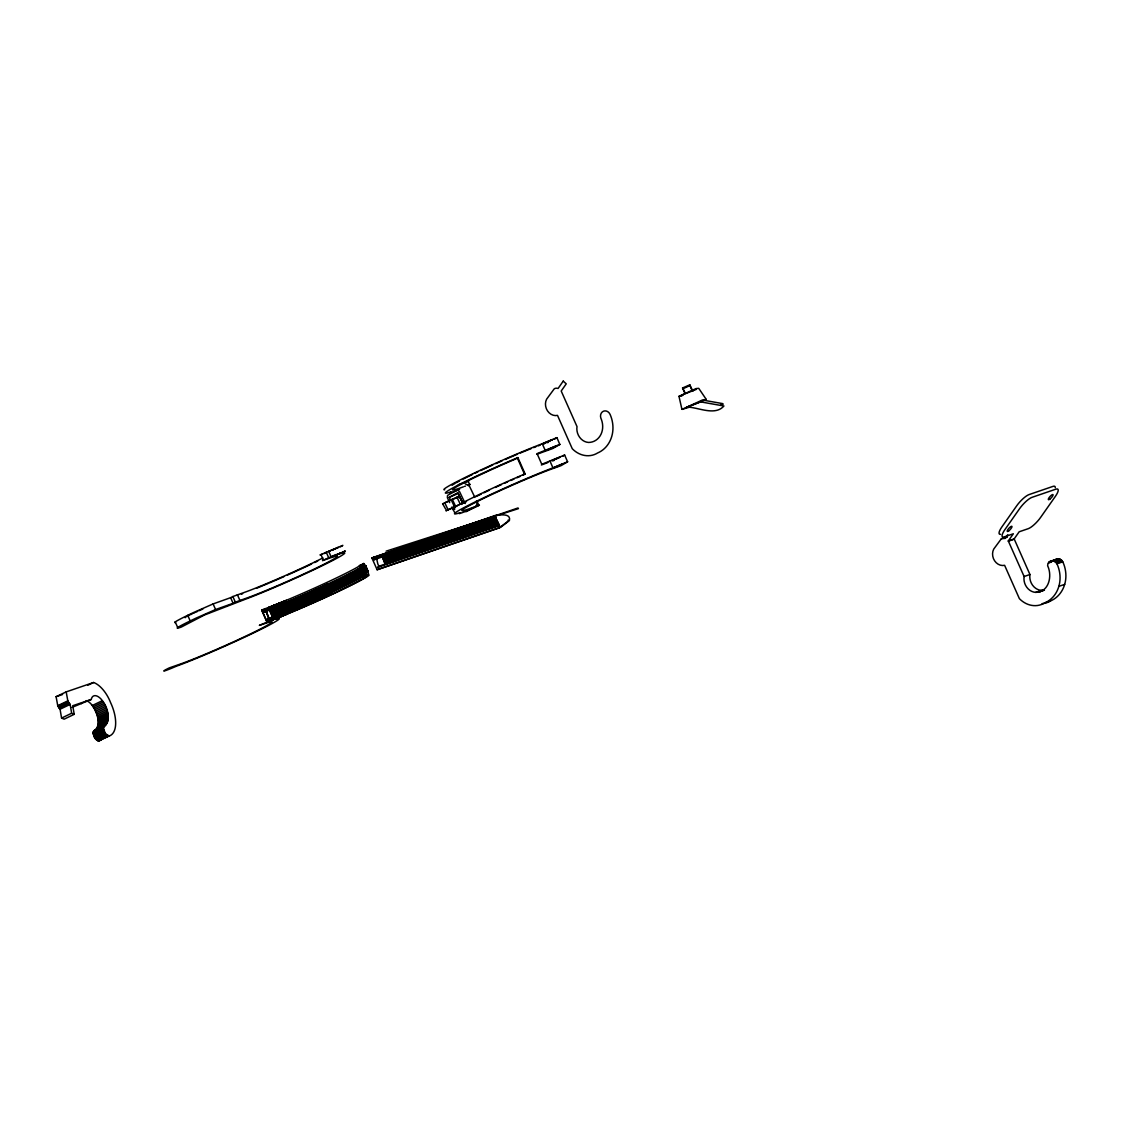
<?xml version="1.0" encoding="UTF-8"?>
<svg xmlns="http://www.w3.org/2000/svg" width="1122" height="1122" viewBox="0 0 1122 1122"><rect width="100%" height="100%" fill="white"/><g stroke="black" fill="none" stroke-linecap="round" stroke-linejoin="round"><path stroke-width="1.5" d="M102.368 738.683A29.158 14.558 64.4 0 1 99.185 740.815C95.061 740.674 92.733 735.106 93.463 731.46C102.256 725.597 97.193 712.61 92.299 705.5A12.791 6.395 64.4 0 0 86.198 700.619M103.35 727.898C110.868 720.997 108.638 708.641 102.383 700.675A12.791 6.395 64.4 0 0 91.261 699.441L72.734 705.724L74.206 714.335L64.122 719.174L61.57 718.066L60.069 709.23L57.741 705.682L56.1 696.706L66.184 691.881L93.575 682.499A24.361 12.16 64.4 0 1 110.629 702.695A30.252 15.105 64.4 0 1 115.608 724.84A29.158 14.558 64.4 0 1 109.269 735.99L105.384 733.718L103.35 727.898L93.266 732.722M508.21 520.019L507.887 521.323L499.206 527.929L377.118 569.752L371.901 557.971L495.503 515.419C499.725 515.068 511.253 512.88 509.402 520.608L500.721 527.214L377.118 569.752M444.705 489.781A62.481 3.156 -23.9 0 1 474.55 472.965A62.481 3.156 -23.9 0 1 541 444.2L556.933 437.636L556.274 438.141M536.653 454.354L552.711 448.534L559.836 444.494L556.933 437.636M562.907 456.135L564.632 455.027L541.8 464.298L537.087 453.625L559.906 444.368M567.62 461.759L551.687 468.323A62.481 3.156 -23.9 0 0 479.094 500.019A62.481 3.156 -23.9 0 0 459.543 512.908L460.343 512.656A14.488 0.729 -23.9 0 0 463.204 512.305A14.488 0.729 -23.9 0 0 478.351 505.756L479.431 505.138L467.467 509.402A54.627 2.763 -23.9 0 1 483.203 498.575A54.627 2.763 -23.9 0 1 548.84 470.034L560.972 465.686L567.606 461.815L564.632 455.027M363.71 574.212L364.902 574.983L363.5 575.502L361.032 568.167C364.678 563.889 363.921 577.213 365.435 574.408M293.599 609.26L290.752 601.336L289.813 601.771L292.94 608.839C295.942 608.587 291.986 599.751 289.813 601.771M334.777 581.701C331.593 582.052 336.193 590.649 337.904 588.769L334.777 581.701L333.977 582.023L336.993 589.148M270.921 618.418A60.462 3.057 -23.9 0 0 287.484 611.855L284.161 604.071L283.165 604.534L286.292 611.602L290.64 610.536A60.462 3.057 -23.9 0 0 317.863 598.741A60.364 3.057 -23.9 0 0 365.926 574.871L366.473 574.31M284.132 612.5L281.033 605.347L279.995 605.824L283.123 612.907L284.161 612.43M1007.766 534.717L1005.186 538.392L1001.399 538.686L993.727 549.093A10.673 9.228 71.1 0 0 994.625 560.832A10.673 9.228 71.1 0 0 1004.611 565.32L1019.379 598.643A24.361 21.066 71.1 0 0 1044.708 602.921A30.252 26.171 71.1 0 0 1058.859 586.371A29.158 25.217 71.1 0 0 1057.19 564.338C1055.62 559.191 1047.359 560.116 1047.625 565.74C1052.45 575.796 1049.14 592.22 1035.676 592.374A12.791 11.066 71.1 0 1 1024.106 576.512L1008.299 540.944L1013.334 533.777L1004.316 536.863A12.482 3.338 -47.5 0 1 1004.891 529.64L1019.66 508.589A12.482 3.338 -47.5 0 1 1032.086 497.312L1055.942 489.15A12.482 3.338 -47.5 0 1 1055.381 496.359L1040.613 517.41A12.482 3.338 -47.5 0 1 1028.187 528.7L1019.169 531.786L1014.134 538.953L1008.299 540.944M681.881 409.137L678.978 396.318L696.061 388.577L698.74 388.324L706.089 399.18M360.428 568.391L361.382 567.956L359.208 569.149L362.336 576.217L363.991 575.362L360.947 568.055L362.336 566.806L364.959 572.893M282.576 613.117L279.504 605.978L278.452 606.455L281.58 613.524L282.632 613.047L279.308 606.048L278.452 606.455M332.112 582.949L333.164 582.458L336.305 589.527L335.254 590.018L332.168 582.879M366.221 573.735L365.155 574.352L362.055 567.255L363.262 567.087L362.027 564.296L363.78 563.539L365.702 565.839L369.026 575.306A62.355 3.156 -23.9 0 1 330.976 594.884A62.355 3.156 -23.9 0 1 272.856 619.779L259.35 625.375L268.915 622.205A54.627 2.763 -23.9 0 1 245.395 636.328A54.627 2.763 -23.9 0 1 181.189 663.747L169.24 667.913A14.488 0.729 -23.9 0 0 164.303 670.97A14.488 0.729 -23.9 0 0 176.35 666.216L177.444 665.823A62.481 3.156 -23.9 0 0 248.733 635.234A62.481 3.156 -23.9 0 0 276.783 618.769L280.893 616.581M463.4 486.85L458.267 488.645A54.627 2.763 -23.9 0 1 463.695 482.937A54.627 2.763 -23.9 0 1 515.938 458.856L517.873 457.58L525.082 473.849L523.147 475.125M293.838 608.475L290.752 601.336M380.19 565.769C376.305 567.536 378.409 555.236 374.341 559.724L374.439 558.728L495.644 517.214L494.914 515.559L495.447 517.34L374.005 558.952M379.25 565.965L377.735 567.409L499.388 525.671L499.935 527.48L499.388 525.671M1054.554 560.579C1056.826 557.41 1061.861 558.98 1063.025 562.346A29.158 25.217 71.1 0 1 1064.694 584.366A30.252 26.171 71.1 0 1 1050.543 600.915L1044.708 602.921M281.047 613.748L280.093 614.127L276.952 607.058C281.356 607.142 283.6 622.668 277.821 606.651M330.471 583.721L331.537 583.23C336.838 592.486 333.416 593.804 330.569 583.636M368.1 571.449L366.095 571.645L367.553 570.214L365.73 565.937L364.355 567.774L367.273 576.063L364.271 577.998A59.761 3.029 -23.9 0 1 321.93 598.882A59.761 3.029 -23.9 0 1 269.911 620.676M328.914 584.408L331.93 591.575L333.024 591.07L329.882 584.001L329.125 584.31L332.042 591.476M276.433 607.268L279.56 614.337L278.607 614.716L275.479 607.647L276.349 607.24L279.49 614.309M327.259 585.179C337.343 607.03 321.621 570.088 330.387 592.248M274.96 607.858L278.242 614.8L274.932 607.801L274.049 608.208L277.176 615.277L278.242 614.8M264.89 610.803L267.148 609.961A60.518 3.057 -23.9 0 0 274.848 606.974A60.406 3.057 -23.9 0 0 361.368 566.975L362.799 566.049L367.132 576.175M362.967 566.82L362.504 567.199M365.155 574.352L366.109 573.889L365.744 574.801M362.981 566.47L364.243 567.788L366.123 566.989L364.678 568.545L366.445 567.76L365.435 570.242L367.203 569.457L365.786 571L367.553 570.214L368.086 571.266L366.417 572.206C365.267 569.036 363.065 561.323 359.04 566.217A59.747 3.015 -23.9 0 1 286.419 600.284L267.849 607.886L279.294 603.341L271.286 606.581M272.632 608.769C274.638 606.75 278.621 615.754 275.76 615.838L272.632 608.769L273.712 608.278M325.576 585.95L328.522 593.159L329.63 592.64L326.502 585.572L325.787 585.852L328.704 593.019M560.004 457.159L554.268 459.375M365.87 566.386L363.935 566.624L365.702 565.839L364.355 567.774L363.64 566.961M343.304 586.189L339.84 579.204L345.548 576.385L346.446 576.021L349.587 583.089L348.507 583.566L345.366 576.498C352.42 568.139 355.085 593.678 349.251 574.534L350.204 574.127M185.144 617.689L185.859 617.198M297.19 598.643L297.933 598.321L301.061 605.389C299.742 607.549 293.894 587.297 299.911 605.894L297.4 598.503L296.783 598.811M442.573 503.82L459.263 496.078L462.082 501.73M272.141 608.951L275.493 615.88L272.197 608.867L271.286 609.288L274.413 616.357L275.493 615.88M323.879 586.736C323.346 588.489 329.139 598.138 326.712 591.294C332.308 601.546 317.231 572.01 327.007 593.804M360.975 568.055L361.873 567.634M359.04 566.217C362.743 562.515 360.064 568.756 362.63 566.049L361.705 567.522L366.487 576.47L364.271 577.998M383.78 556.484L386.908 563.567L384.411 557.9M385.477 555.909L388.605 562.978L387.511 563.356L384.383 556.288L385.547 555.783L388.605 562.978M387.174 555.334L390.582 562.206L387.244 555.208L386.08 555.699L389.208 562.781L390.582 562.206M390.568 554.17L393.696 561.238L392.602 561.617L389.474 554.534L390.638 554.044L393.696 561.238M392.265 553.581L395.673 560.467L392.335 553.455L391.171 553.959L394.299 561.028L395.673 560.467M393.962 553.006L397.09 560.074L394.579 554.422M399.334 551.07L402.181 558.335L399.334 551.07L397.959 551.631L401.087 558.7L402.461 558.139M400.75 550.678L403.878 557.746L402.784 558.125L399.656 551.056L400.82 550.551L403.878 557.746M402.728 549.906L405.575 557.171L402.728 549.906L401.353 550.467L404.481 557.55L405.855 556.975M405.841 548.938L409.25 555.811L405.912 548.812L404.747 549.303L407.875 556.386L409.25 555.811M407.819 548.153L410.666 555.418L407.819 548.153L406.445 548.728L409.572 555.797L410.947 555.236M409.235 547.774L412.644 554.647L409.306 547.648L408.142 548.153L411.269 555.222L412.644 554.647M409.839 547.564L412.7 546.484L416.038 553.483L412.91 546.414L415.757 553.679L412.966 554.633L409.839 547.564L411.227 546.989L414.06 554.268L411.227 546.989M414.327 546.021L417.735 552.908L414.397 545.909L413.233 546.4L416.36 553.469L417.735 552.908M416.024 545.446L419.432 552.319L416.094 545.32L414.93 545.825L418.057 552.894L419.432 552.319M421.395 543.511L420.021 544.086L423.148 551.154L424.523 550.579L421.395 543.511L420.021 544.086M423.092 542.922L425.939 550.201L424.845 550.565L421.718 543.497L422.882 543.006L426.22 550.004L423.092 542.922L421.718 543.497M424.495 542.543L427.917 549.415L424.579 542.417L423.415 542.922L426.542 549.99L427.917 549.415M425.098 542.333L427.959 541.253L431.311 548.251L428.183 541.183L431.03 548.448L428.225 549.401L425.098 542.333L426.486 541.758L429.333 549.037L426.486 541.758M429.6 540.804L433.008 547.676L429.67 540.678L428.506 541.169L431.633 548.237L433.008 547.676M431.577 540.019L434.41 547.284L431.577 540.019L430.203 540.594L433.33 547.662L434.705 547.087M434.691 539.051L438.099 545.923L434.747 538.939L431.886 540.005L435.013 547.087L437.875 546.007M436.388 538.476L439.515 545.544L437.005 539.892M438.071 537.887L441.493 544.773L438.155 537.775L436.991 538.265L440.119 545.334L441.493 544.773M443.456 535.951L442.068 536.526L445.196 543.595L446.584 543.02L443.456 535.951L446.584 543.02M444.859 535.573L448.281 542.445L444.943 535.446L443.779 535.937L446.907 543.02L448.281 542.445M424.523 550.579L421.115 543.707L424.298 550.65L423.148 551.154M450.245 533.623C455.195 552.894 453.821 528.462 447.159 534.787L450.287 541.856L453.148 540.776L450.02 533.707M451.942 533.048C457.005 550.846 455.083 531.197 450.567 533.623L453.695 540.692L455.069 540.117M453.639 532.473L452.25 533.034L455.378 540.103L456.766 539.542L453.428 532.543L456.766 539.542M456.752 531.491L460.16 538.378L456.808 531.379L455.644 531.87L458.786 538.939L460.16 538.378M458.73 530.72L457.355 531.295L460.483 538.364L461.857 537.789L458.519 530.79L461.857 537.789M460.427 530.145L463.26 537.41L462.166 537.789L459.038 530.706C463.232 528.125 465.868 547.873 460.216 530.215M465.518 528.392L468.365 535.657L467.257 536.036L464.129 528.967C468.323 526.386 470.974 546.119 465.293 528.476M466.92 528.013L470.342 534.885L467.004 527.887L465.826 528.392L468.954 535.46L470.342 534.885M472.025 526.26L475.433 533.146L472.082 526.148L470.917 526.639L474.045 533.707L475.433 533.146M474.003 525.489L476.836 532.754L474.003 525.489L472.614 526.064L475.742 533.132L477.13 532.557M475.686 524.914L474.311 525.475L477.439 532.557L478.813 531.982L475.686 524.914L474.311 525.475M479.094 523.75L481.941 531.015L479.094 523.75L477.706 524.311L480.833 531.393L482.222 530.818M482.194 522.782L485.602 529.654L482.264 522.656L481.1 523.161L484.227 530.229L485.602 529.654M487.285 521.043L490.707 527.915L487.355 520.917L486.191 521.407L489.318 528.49L490.707 527.915M489.262 520.257L492.109 527.522L489.262 520.257L487.888 520.832L491.015 527.901L492.39 527.326M494.367 518.518L497.2 525.783L494.367 518.518L492.979 519.093L496.106 526.162L497.495 525.587M495.77 518.126L499.178 525.012L495.84 518.013L494.676 518.504L497.803 525.573L499.178 525.012M478.813 531.982L475.405 525.11L478.603 532.052L477.439 532.557M483.919 530.243L480.791 523.161L479.403 523.736L482.53 530.804L483.919 530.243L480.581 523.245L479.403 523.736M492.376 519.29L495.798 526.162L492.446 519.177L491.282 519.668L494.409 526.737L495.798 526.162M274.175 616.385L273.067 616.876L269.911 609.821C274.595 609.639 276.293 625.571 270.879 609.386L269.939 609.807L272.884 616.525M382.378 556.877L385.211 564.142L382.378 556.877L374.341 559.724M389.166 554.548L391.999 561.813L389.166 554.548L387.777 555.124L390.905 562.192L392.293 561.617M395.659 552.417L399.081 559.289L395.729 552.305L394.565 552.795L397.693 559.864L400.554 558.784L397.426 551.715L396.262 552.22L399.39 559.289L400.778 558.714L397.651 551.645L396.262 552.22M397.651 551.645L400.778 558.714M404.439 549.317L407.272 556.582L404.439 549.317L403.05 549.892L406.178 556.961L407.567 556.386M418.015 544.675L421.143 551.744L418.015 544.675L416.627 545.236L419.754 552.319L422.615 551.239M419.418 544.282L422.545 551.351L419.488 544.17L416.627 545.236M432.994 539.64L436.121 546.709L433.064 539.514M439.782 537.312L442.91 544.38L440.062 537.115M441.759 536.526C446.696 555.811 445.364 531.365 438.674 537.69L441.802 544.759L443.19 544.184M446.851 534.787C451.9 552.599 450.02 532.922 445.462 535.362L448.59 542.431L449.978 541.856M448.253 534.409L451.381 541.477L448.548 534.212M455.336 531.884C460.385 549.696 458.505 530.019 453.947 532.459L457.075 539.528L458.463 538.953M461.829 529.752L465.251 536.625L461.899 529.626L460.735 530.131L463.863 537.2L466.724 536.12M463.821 528.981L462.446 529.542L465.574 536.625L466.948 536.05L463.821 528.981L466.948 536.05M468.617 527.424L472.039 534.31L468.687 527.312L467.523 527.803L470.651 534.871L472.039 534.31M470.609 526.653L469.22 527.228L472.348 534.296L473.736 533.721L470.609 526.653L469.22 527.228M477.102 524.521L480.525 531.393L477.173 524.409L476.008 524.9L479.136 531.968L481.997 530.888L478.87 523.82L477.706 524.311M484.185 521.996L487.018 529.275L484.185 521.996L482.797 522.572L485.924 529.64L488.785 528.574M485.588 521.618L488.715 528.686L485.658 521.492L482.797 522.572M490.679 519.879L494.101 526.751L490.749 519.752L489.585 520.243L492.712 527.326L494.101 526.751M473.736 533.721L470.314 526.849L473.512 533.806L472.348 534.296M269.014 618.32L266.012 611.027L264.077 611.995L263.446 609.344L261.692 610.214L266.896 622.009L271.342 620.045M322.154 587.521L325.057 594.758L326.179 594.239L323.038 587.171L322.365 587.423L325.296 594.59M320.149 588.489L323.29 595.558L320.149 588.489L321.299 587.97L324.412 594.983M269.49 609.975L272.618 617.058L269.49 609.975L267.499 610.733M281.173 616.413L278.116 617.324M318.368 589.302L321.509 596.371L318.368 589.302L319.518 588.784L322.659 595.852L321.804 596.175M342.266 545.797L342.841 545.376L320.008 554.983L322.098 554.282M265.872 611.111L268.845 618.376L266.012 611.027M316.586 590.102L319.728 597.17L316.586 590.102L317.891 589.513L318.648 591.224L317.147 589.807L320.878 596.652L317.736 589.583M362.757 574.324L360.246 568.658L359.278 569.092L360.597 568.251L359.839 568.77L362.967 575.979C363.78 577.115 359.25 574.562 359.433 569.106L358.563 569.527L362.28 576.385L358.563 569.527M362.336 576.217L363.388 575.726M314.791 590.915L317.933 597.984L314.791 590.915L315.955 590.396L319.083 597.465L318.297 597.76M280.22 602.837L279.35 603.313L286.39 600.298M290.64 610.536L294.076 609.064M312.996 591.715L314.16 591.196L317.288 598.264L316.124 598.783L312.996 591.715L314.16 591.196M361.172 577.073L357.82 569.948L359.447 569.149M361.536 576.806L357.918 569.906L358.886 569.471L362.027 576.54L361.06 576.974L362.63 576.329L361.705 576.596M352.238 581.687L353.346 581.196L350.26 574.015L353.542 572.402M314.314 599.597C305.268 579.289 318.746 606.876 313.234 597.661L314.132 599.681L317.863 598.741L314.735 599.358M283.263 601.588L282.211 602.177A62.439 3.156 -23.9 0 1 267.611 608.012M287.204 611.238L286.334 608.951M287.47 611.855L290.864 610.41M350.274 580.186C354.033 586.778 343.108 572.472 351.354 573.538L354.496 580.607L353.767 580.986L350.625 573.917M309.377 593.328L312.505 600.396L309.377 593.328L310.542 592.809L313.669 599.877L312.505 600.396M359.531 577.942L356.235 570.846L357.315 570.355M356.235 570.846L358.142 569.892M360.316 577.395L361.158 577.031L360.218 577.451L357.077 570.383L358.016 569.962L358.619 572.655L357.175 570.327L359.896 577.732L356.768 570.663M555.979 438.323L554.226 439.235M366.403 572.192L368.086 571.266L366.319 572.052M307.568 594.127L310.696 601.196L307.568 594.127L308.732 593.608L311.86 600.677L311.173 600.929M305.745 594.926L308.887 601.995L305.745 594.926L306.923 594.408L310.051 601.476L309.377 601.729M359.278 578.04L356.614 579.415L357.722 578.924C351.018 570.341 357.371 567.045 359.601 577.9L358.241 575.698M355.856 571.154C363.823 587.339 353.865 572.332 356.151 570.972M187.108 616.483L187.907 616.048M341.621 546.162L340.275 546.863M450.609 500.3L449.207 497.327L457.986 492.628L462.895 502.951M551.715 460.623L553.735 459.613M304.062 595.67L304.469 595.431C313.683 611.462 301.005 597.185 305.1 595.207L307.61 602.5M276.293 604.548L277.288 604.029L273.642 605.614M302.141 596.497C304.3 594.45 308.213 603.271 305.268 603.566L302.141 596.497L303.305 595.992M304.062 604.043L300.345 597.283L301.495 596.778L304.637 603.846L301.495 596.778L300.345 597.283M273.109 605.852L274.483 605.151A59.887 3.029 -23.9 0 1 264.61 608.923M274.848 606.974L274.932 606.946A60.42 3.057 -23.9 0 1 267.19 609.947L267.19 609.947M278.593 615.445L267.471 619.681L269.14 618.096M330.499 550.622L329.377 551.267L330.289 551.07M337.203 548.027L338.325 547.382L330.906 550.425M350.26 574.015L351.354 573.538M351.523 573.37L352.546 572.823L355.618 580.018L354.51 580.509L351.523 573.37L352.49 572.949L353.318 574.548M544.675 442.881L543.483 443.625L544.661 443.26M551.211 440.371L552.431 439.642L545.082 442.685M559.275 457.58L557.55 458.421M298.564 598.054L301.692 605.123L298.564 598.054L299.714 597.549L302.309 604.8M467.664 481.618L468.758 480.973L461.899 483.484M188.819 615.585L189.842 615.066M349.251 574.534L352.126 581.813L351.032 582.29M351.34 582.22L348.058 575.151M295.016 599.569L295.675 599.232L298.803 606.315L298.143 606.637L295.016 599.569L296.152 599.092L298.803 606.315M297.162 607.016L296.39 607.395L293.263 600.312L294.385 599.835L296.937 607.156M296.39 607.395L297.078 607.044L293.936 599.975L293.263 600.312M272.814 619.793L270.22 620.508M349.784 582.921L350.891 582.444L347.75 575.376L346.81 575.768L349.784 582.921L346.908 575.796M457.622 497.509L459.529 496.499L444.466 503.021M291.538 601.055C293.712 598.966 297.667 607.872 294.665 608.124L291.538 601.055L292.646 600.579M271.342 618.208L268.635 619.26M275.353 618.503L266.896 622.009L269.827 620.704M342.827 577.802L343.753 577.367L346.88 584.436C344.272 587.395 341.733 573.286 343.542 579.415M344.033 577.157L345.127 576.694L348.255 583.763L347.175 584.225L344.23 577.129M288.116 602.486L288.859 602.121L291.986 609.19L291.243 609.555L288.116 602.486L289.21 602.023L291.986 609.19M177.641 627.577A31.472 1.599 -23.9 0 1 190.263 620.915A26.367 1.332 -23.9 0 1 196.098 618.11L215.578 609.541L233.11 603.285A14.488 0.729 -23.9 0 1 235.354 602.163L248.411 597.451A54.627 2.763 -23.9 0 0 313.459 569.429A54.627 2.763 -23.9 0 0 333.122 556.919L322.505 560.593L335.899 554.591M190.95 614.505L192.157 613.93M286.447 603.187C288.775 600.999 292.141 610.312 289.574 610.256L286.447 603.187L287.4 602.724L290.332 609.877L298.101 609.344M339.84 579.204L342.981 586.273L344.033 585.838L340.892 578.77L339.84 579.204A60.35 3.815 -24.5 0 0 361.312 567.143L361.34 566.975M344.398 585.586L345.478 585.123L342.35 578.054L341.453 578.433L344.538 585.586L341.411 578.517M345.997 584.871L342.855 577.746M284.792 603.874L285.577 603.482L288.719 610.55L287.919 610.943L284.792 603.874L285.858 603.426L288.719 610.55M340.008 587.704L341.032 587.283L340.008 587.704L341.032 587.283L337.904 580.214C333.963 579.737 342.21 590.41 339.615 586.806M338.549 579.836L341.495 586.988L342.547 586.554L339.405 579.485L338.549 579.836L341.565 587.016M286.292 611.602L287.092 611.224L284.203 604.113L283.165 604.534M455.911 506.345L445.897 510.805L462.587 503.063L459.263 496.078M87.811 685.262L93.575 682.499M57.741 705.682L67.825 700.857L66.184 691.881M58.092 706.425L68.176 701.601L70.153 704.406L71.654 713.241L74.206 714.335M58.47 707.14L68.554 702.316M58.905 707.828L68.989 702.989M59.368 708.445L69.452 703.62M60.069 709.23L70.153 704.406M281.566 605.193L282.393 604.8L285.521 611.869L284.693 612.261L281.566 605.193L282.59 604.716L285.521 611.869M91.261 699.441L71.99 707.407M61.57 718.066L71.654 713.241M92.299 705.5L102.383 700.675M93.196 706.832L103.28 702.007M94.038 708.248L104.122 703.424M94.823 709.707L104.907 704.882M95.552 711.208L105.636 706.383M96.183 712.736L106.267 707.912M96.758 714.265L106.842 709.441M97.235 715.808L107.319 710.983M97.628 717.337L107.712 712.512M97.923 718.837L108.007 714.013M98.133 720.296L108.217 715.471M98.231 721.698L108.315 716.874M98.245 723.045L108.329 718.22M98.161 724.307L108.245 719.468M97.965 725.471L108.049 720.647M97.684 726.537L107.768 721.712M97.319 727.505L107.403 722.68M96.857 728.346L106.941 723.522M96.31 729.062L106.394 724.237M94.01 730.604L105.763 724.826M93.785 730.829L103.869 726.004M93.617 731.123L103.701 726.299M93.463 731.46L103.547 726.635M93.364 731.839L103.448 727.014M93.294 732.273L103.378 727.435M93.266 733.213L103.35 728.388M93.322 733.732L103.406 728.907M93.406 734.265L103.49 729.44M93.533 734.812L103.617 729.987M93.687 735.373L103.771 730.548M93.883 735.934L103.967 731.109M94.122 736.495L104.206 731.656M94.374 737.028L104.458 732.203M94.669 737.561L104.753 732.736M94.977 738.066L105.061 733.241M95.3 738.542L105.384 733.718M95.651 738.991L105.734 734.167M96.015 739.398L106.099 734.573M96.38 739.763L106.464 734.938M96.758 740.085L106.842 735.261M97.137 740.366L107.221 735.527M97.502 740.576L107.586 735.752M97.866 740.744L107.95 735.92M98.231 740.843L108.652 736.074M98.89 740.885L108.974 736.06M550.327 440.792L548.77 441.521M386.108 551.168L518.476 508.617M335.324 581.378L336.348 580.944L339.489 588.012L338.465 588.503L335.338 581.434M337.904 588.769L337.049 589.134L333.851 582.08M279.995 605.824L280.837 605.431L283.964 612.5M365.8 574.141L364.846 574.59L366.389 574.506M193.419 613.313L194.751 612.682M331.537 583.23L330.808 583.524L333.935 590.593L334.679 590.298M364.019 575.165L365.772 574.562M335.871 548.672L334.805 549.177M328.199 584.786L328.858 587.493L327.47 585.067L330.611 592.135M295.689 609.527L290.374 611.869M298.466 608.236L302.645 606.287M275.76 615.838L276.839 615.347M362.658 567.073L361.747 567.494L365.001 574.702L363.5 575.502M277.961 616.974L280.823 615.641M196.14 612.037L197.57 611.378M177.711 627.549L175.228 621.925A31.472 1.599 -23.9 0 1 187.767 615.305A26.367 1.332 -23.9 0 1 193.615 612.5L213.096 603.931L230.613 597.675A14.488 0.729 -23.9 0 1 232.857 596.539L245.928 591.841A54.627 2.763 -23.9 0 0 322.884 557.929M557.031 458.674L555.362 459.417M272.646 619.4L270.248 620.564L275.227 618.222M363.57 575.46L364.524 575.025C362.21 573.651 362.238 565.867 361.298 567.802L364.846 574.857L364.117 575.123L361.032 568.167M323.29 595.558L324.426 595.039L321.299 587.97M199.015 610.719L202.858 609.05M359.601 569.05L358.928 569.359M684.953 393.303L682.569 387.96L689.82 384.832L692.807 391.269M682.863 388.773L689.904 385.617L689.82 384.832M701.096 401.957L723.928 405.996C715.499 415.757 699.763 408.099 689.343 407.216L682.008 409.39L701.993 400.189L706.201 399.418L700.984 401.718M721.025 404.355L723.157 404.229M363.963 566.764L365.73 565.965M311.187 592.528L312.351 592.009L315.478 599.078L314.132 599.681M366.095 571.645L367.862 570.86M272.071 619.709L277.078 617.577M548.223 441.773L546.021 442.727M284.034 614.758L287.176 613.383M333.683 549.668L332.042 550.369M336.516 554.591L340.836 552.95L331.902 556.933L345.324 550.944L340.345 553.651L341.032 553.441A62.481 3.156 -23.9 0 1 317.189 568.153A62.481 3.156 -23.9 0 1 245.115 599.344L204.428 615.024L181.315 627.058A25.399 1.29 -23.9 0 1 177.795 627.507M382.686 556.863L383.85 556.372L386.978 563.44L385.814 563.931L382.686 556.863L384.075 556.288M387.777 555.124L388.941 554.619L392.069 561.701L390.905 562.192M392.868 553.384L394.032 552.88L397.16 559.948L395.996 560.453L392.868 553.384L394.243 552.809M397.959 551.631L399.123 551.14L402.251 558.209L401.087 558.7M401.353 550.467L402.518 549.976L405.645 557.045L404.481 557.55M403.05 549.892L404.215 549.387L407.342 556.47L406.178 556.961M406.445 548.728L407.609 548.223L410.736 555.306L409.572 555.797M430.203 540.594L431.367 540.089L434.495 547.171L433.33 547.662M436.668 538.28L435.294 538.841L438.422 545.923L439.796 545.348M472.614 526.064L473.793 525.559L476.92 532.641L475.742 533.132M389.208 562.781L390.372 562.276M487.888 520.832L489.052 520.327L492.179 527.41L491.015 527.901M394.299 561.028L395.463 560.537M492.979 519.093L494.143 518.588L497.27 525.657L496.106 526.162M407.875 556.386L409.039 555.881M411.269 555.222L412.433 554.717M416.36 553.469L417.524 552.978M418.057 552.894L419.221 552.403M426.542 549.99L427.706 549.485M431.633 548.237L432.797 547.746M438.422 545.923L439.586 545.418L436.458 538.35M440.119 545.334L441.283 544.843M441.802 544.759L442.98 544.254M440.385 537.101L443.513 544.17L444.663 543.679L441.535 536.611M445.196 543.595L446.36 543.104M446.907 543.02L448.071 542.515M448.59 542.431L449.768 541.94L446.64 534.857M453.695 540.692L454.859 540.187L451.731 533.118M455.378 540.103L456.556 539.612M457.075 539.528L458.239 539.023L455.111 531.954M458.786 538.939L459.936 538.448M460.483 538.364L461.647 537.859M468.954 535.46L470.132 534.956M470.651 534.871L471.815 534.381M474.045 533.707L475.209 533.216M482.53 530.804L483.708 530.313M484.227 530.229L485.391 529.724M489.318 528.49L490.482 527.985M492.712 527.326L493.876 526.821M494.409 526.737L495.573 526.246M497.803 525.573L498.967 525.082M449.207 497.327L458.169 493.54L459.683 496.737L456.949 497.888M290.921 601.308L294.048 608.376M349.587 583.089L348.507 583.566M360.667 568.405L359.867 568.742L363.051 575.782L363.808 575.474M265.788 611.28L264.273 611.911L265.886 611.252M343.164 586.189L344.033 585.838L342.981 586.273L341.663 583.188M553.735 460.118L552.361 460.651M285.703 600.691L270.262 606.988M272.8 605.964L282.604 601.967M681.629 396.108L678.964 396.361M275.479 607.647L276.545 607.156M276.952 607.058L278.046 606.623L278.789 608.334M277.709 617.31L279.855 616.483M333.907 590.607L330.766 583.538M274.049 608.208L275.114 607.731M467.594 485.279L470.244 484.339L469.15 484.999A14.488 0.729 -23.9 0 1 468.155 485.461M541.365 465.013L545.853 463.302M271.286 609.288L272.365 608.797M273.936 618.811L280.682 616.216M548.237 442.405L547.508 442.685M269.771 609.793L264.077 611.995M272.898 616.876L267.204 619.063M442.657 503.806L445.729 509.22M538.153 445.911L540.173 445.154M464.564 486.429L465.42 486.107M546.709 462.979L547.887 462.545M241.44 594.183L242.618 593.734M319.518 588.784L322.042 596.077M324.132 553.539L326.011 552.865M315.955 590.396L318.508 597.661M261.692 610.214L262.786 609.821A62.439 3.156 -23.9 0 0 265.115 608.951M263.74 611.21L265.339 610.578A59.775 3.029 -23.9 0 0 327.386 584.197A59.845 3.029 -23.9 0 1 310.64 591.813M458.323 484.76L460.034 484.157M312.351 592.009L314.973 599.26M371.901 557.971L518.069 507.943M384.383 556.288L385.758 555.713M386.08 555.699L387.455 555.138M389.474 554.534L390.863 553.973M391.171 553.959L392.546 553.384M394.565 552.795L395.954 552.22M399.656 551.056L401.031 550.481M404.747 549.303L406.122 548.742M408.142 548.153L409.516 547.578M412.91 546.414L411.536 546.989L414.663 554.058L416.038 553.483M413.233 546.4L414.607 545.839M414.93 545.825L416.304 545.25M419.698 544.086L418.324 544.661L421.451 551.729L422.826 551.154M423.415 542.922L424.789 542.347M428.183 541.183L426.809 541.758L429.936 548.826L431.311 548.251M428.506 541.169L429.88 540.608M431.886 540.005L433.274 539.444M434.971 538.855L433.597 539.43L436.724 546.498L438.099 545.923M455.644 531.87L457.033 531.309M467.523 527.803L468.912 527.228M470.917 526.639L472.306 526.078M476.008 524.9L477.397 524.325M481.1 523.161L482.474 522.586M485.882 521.421L484.494 521.996L487.621 529.065L489.01 528.49M486.191 521.407L487.579 520.846M489.585 520.243L490.973 519.682M491.282 519.668L492.67 519.093M494.676 518.504L496.05 517.929M379.012 566.259L385.505 563.945M385.814 563.931L387.202 563.37M387.511 563.356L388.885 562.781M392.602 561.617L393.99 561.042M395.996 560.453L397.37 559.878M397.693 559.864L399.081 559.289M402.784 558.125L404.158 557.55M412.966 554.633L414.355 554.072M419.754 552.319L421.143 551.744M424.845 550.565L426.22 550.004M428.225 549.401L429.614 548.84M435.013 547.087L436.402 546.512M443.513 544.17L444.887 543.609M450.287 541.856L451.675 541.281M453.372 540.706L451.984 541.267L448.856 534.198M462.166 537.789L463.554 537.214M463.863 537.2L465.251 536.625M467.257 536.036L468.645 535.475M479.136 531.968L480.525 531.393M485.924 529.64L487.313 529.079M56.1 696.706L62.552 694.504M1001.399 538.686L1007.233 536.681M1004.162 538.167L1007.079 537.172M1008.44 541.155L1014.274 539.163L1029.94 574.52A12.791 11.066 71.1 0 0 1041.511 590.382L1044.386 590.074L1039.94 591.687M1049.897 561.491L1057.695 558.826M1049.463 561.799L1058.228 558.812M1049.084 562.164L1058.761 558.868M1048.719 562.571L1053.095 561.07M1053.446 560.972L1059.28 558.98M1048.411 563.02L1051.328 562.024M1053.965 561.14L1059.799 559.149M1054.47 561.379L1060.304 559.373M1054.961 561.659L1060.795 559.668M1055.423 561.996L1061.258 560.004M1055.858 562.388L1061.693 560.397M1056.251 562.823L1062.085 560.832M1056.601 563.3L1062.45 561.295M1056.924 563.805L1062.758 561.813M1024.106 576.512L1029.94 574.52M1035.676 592.374L1041.511 590.382M1037.121 592.304L1042.955 590.298M1038.551 592.065L1044.386 590.074M1058.859 586.371L1064.694 584.366M310.542 592.809L313.669 599.877M543.749 443.877L544.647 443.583M308.732 593.608L311.397 600.845M354.44 571.827L355.492 571.252L358.633 578.321M358.044 578.742L354.496 571.687M377.062 558.7L376.122 558.924M306.923 594.408L309.616 601.616M353.472 572.346L357.048 579.275M553.006 460.763L554.366 460.329M305.1 595.207L307.835 602.402M354.51 580.509L351.747 573.328M299.714 597.549L302.519 604.716M296.152 599.092L299.027 606.217M295.409 603.047L297.512 606.904M345.366 576.498L348.718 583.524M285.058 614.309L282.912 614.674L283.908 614.477M347.175 584.225L344.202 577.073M465.321 483.834L469.473 486.191L474.887 497.425M289.21 602.023L292.211 609.106M290.64 609.807L287.4 602.724L288.62 605.403M696.243 389.432L681.447 395.239L682.807 395.449M682.569 387.96L684.925 392.546M703.256 400.175L722.68 403.611M463.498 511.071L466.373 511.618L475.742 506.527L476.962 504.171L476.499 500.847M454.817 512.768L451.787 507.102M456.949 497.186L460.286 504.171M465.223 503.54L459.613 491.745L457.538 490.019L447.51 495.419L447.383 497.705L449.684 502.656M452.236 499.234L455.56 506.218M451.17 499.753L454.494 506.737M444.719 502.684L448.043 509.668M453.414 506.218L454.817 509.178M689.904 385.617L691.994 390.147M67.825 700.857L68.176 701.601M542.263 443.723L545.25 450.455M549.976 461.114L552.964 467.846M517.438 458.211L524.647 474.494M468.098 481.142L469.599 484.508M476.808 500.777L478.799 505.265M358.409 569.738L360.919 575.404M357.609 570.186L360.751 577.255M355.534 573.09L357.427 577.325M350.373 573.931L353.542 581.014M328.62 551.197L331.102 556.807M326.193 552.108L328.676 557.718M337.063 580.551L340.19 587.619M335.52 581.28L338.662 588.349M333.977 582.023L337.105 589.092M321.018 554.703L323.501 560.313M332.378 582.781L335.52 589.849M329.125 584.31L332.266 591.378M325.787 585.852L328.928 592.921M324.09 586.638L327.217 593.706M322.365 587.423L325.506 594.492M313.613 591.392L316.741 598.461M313.375 591.49L316.516 598.559M310.654 601.21L309.826 599.26L310.471 600.789M302.926 596.105L306.068 603.173M302.702 596.203L305.829 603.271M301.145 596.89L304.272 603.959M294.146 599.891L297.288 606.96M292.449 600.607L295.577 607.675M292.239 600.705L295.367 607.773M237.359 594.646L239.842 600.256M232.857 596.539L235.354 602.163M230.613 597.675L233.11 603.285M213.096 603.931L215.578 609.541M187.711 615.333L190.207 620.943M483.961 522.081L487.088 529.149M426.276 541.842L429.403 548.91M417.791 544.745L420.918 551.814M373.71 557.073L374.439 558.728M378.184 567.185L378.927 568.854M273.544 608.348L276.671 615.487M267.906 619.456L268.649 621.139M261.875 610.13L267.092 621.911M275.325 615.01L275.619 615.894M294.09 609.05A59.789 3.029 -23.9 0 0 331.13 592.654A59.859 3.029 -23.9 0 1 314.384 600.27M287.751 611.7A59.789 3.029 -23.9 0 1 273.768 617.282M361.621 566.736A60.35 4.39 -24.7 0 1 353.332 572.15M362.434 566.512A60.476 6.199 -24.8 0 1 359.769 568.966M292.898 610.677A62.453 2.637 -25.2 0 1 290.724 611.658M366.964 574.31A60.392 1.122 -23.1 0 1 363.71 576.007M81.317 703.662A12.791 6.395 64.4 0 1 81.499 703.101M175.537 622.486A25.399 1.29 -23.9 0 1 175.298 621.897M317.708 561.084A62.481 3.156 -23.9 0 1 314.693 562.543M311.565 564.029A62.481 3.156 -23.9 0 1 287.498 575.053M283.908 576.638A62.481 3.156 -23.9 0 1 269.743 582.767M268.593 583.258A62.481 3.156 -23.9 0 1 264.077 585.165M262.969 585.628A62.481 3.156 -23.9 0 1 256.531 588.279M454.115 509.318A62.481 3.156 -23.9 0 1 525.082 473.849M452.166 485.279A54.627 2.763 -23.9 0 1 452.923 484.774M453.849 484.171A54.627 2.763 -23.9 0 1 454.985 483.498M456.289 482.755A54.627 2.763 -23.9 0 1 459.417 481.043M463.204 479.066A54.627 2.763 -23.9 0 1 472.516 474.438M475.139 473.175A54.627 2.763 -23.9 0 1 477.874 471.871M480.707 470.553A54.627 2.763 -23.9 0 1 492.684 465.027M495.798 463.638A54.627 2.763 -23.9 0 1 502.067 460.847M505.195 459.473A54.627 2.763 -23.9 0 1 517.452 454.214M520.37 452.993A54.627 2.763 -23.9 0 1 531.225 448.576M533.665 447.622A54.627 2.763 -23.9 0 1 535.979 446.724M517.873 457.58A62.481 3.156 -23.9 0 0 459.263 484.55A62.481 3.156 -23.9 0 0 450.343 492.151L451.142 491.899A14.488 0.729 -23.9 0 0 454.817 491.226M459.613 489.262A14.488 0.729 -23.9 0 1 458.575 489.697M457.566 490.118A14.488 0.729 -23.9 0 1 455.686 490.889M461.619 504.409A54.627 2.763 -23.9 0 1 462.559 503.806M463.681 503.133A54.627 2.763 -23.9 0 1 466.472 501.562M476.303 496.485A54.627 2.763 -23.9 0 1 481.212 494.087M483.848 492.81A54.627 2.763 -23.9 0 1 489.402 490.188M495.279 487.453A54.627 2.763 -23.9 0 1 501.394 484.662M504.493 483.273A54.627 2.763 -23.9 0 1 507.621 481.871M510.762 480.482A54.627 2.763 -23.9 0 1 513.904 479.108M517.018 477.748A54.627 2.763 -23.9 0 1 520.103 476.429M1050.543 600.915A24.361 21.066 71.1 0 1 1042.128 603.622M1000.487 534.324A12.482 3.338 -47.5 0 1 1001.904 526.891L1016.672 505.854A12.482 3.338 -47.5 0 1 1029.098 494.564L1052.955 486.401A12.482 3.338 -47.5 0 1 1055.255 487.677M563.244 381.101L558.083 388.464L557.045 388.24A6.045 5.231 71.1 0 0 554.296 388.759L546.624 399.166A10.673 9.228 71.1 0 0 547.522 410.904A10.673 9.228 71.1 0 0 557.508 415.392L572.262 448.716A24.361 21.066 71.1 0 0 597.605 452.979A30.252 26.171 71.1 0 0 611.756 436.43A29.158 25.217 71.1 0 0 610.088 414.411A5.764 4.979 71.1 0 0 603.482 411.199A5.764 4.979 71.1 0 0 600.859 418.169L601.448 419.628A17.657 15.273 71.1 0 1 588.573 442.447A12.791 11.066 71.1 0 1 577.003 426.584L561.196 391.017L566.231 383.85L563.244 381.101M546.47 450.301L555.418 446.374L546.47 450.301M554.17 467.692L563.132 463.765L554.17 467.692M268.27 621.897L277.19 617.998L268.27 621.897M363.766 563.539L362.378 564.731L363.766 563.539M354.58 571.855C350.148 570.916 355.225 581.967 356.67 579.471L353.598 572.276L354.58 571.855M701.573 401.452L686.776 407.258L701.573 401.452M275.703 618.657L275.619 618.699A62.061 3.142 -23.9 0 0 287.639 613.846A61.991 3.142 -23.9 0 1 275.703 618.657M337.904 580.214L336.88 580.649L337.904 580.214M1008.888 530.762A3.408 0.912 -47.5 0 0 1011.932 526.4A3.408 0.912 -47.5 0 0 1007.935 529.458A3.408 0.912 -47.5 0 0 1008.888 530.762M1049.982 499.024A3.408 0.912 -47.5 0 0 1053.025 494.648A3.408 0.912 -47.5 0 0 1049.042 497.719A3.408 0.912 -47.5 0 0 1049.982 499.024"/></g></svg>
